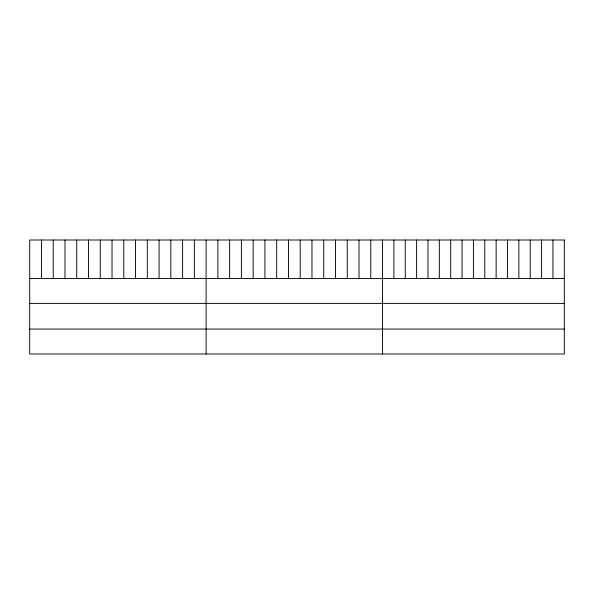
<?xml version="1.0" encoding="UTF-8"?>
<svg xmlns="http://www.w3.org/2000/svg" width="594" height="594" viewBox="0 0 594 594"><rect width="100%" height="100%" fill="white"/><g stroke="black" fill="none" stroke-linecap="round" stroke-linejoin="round"><path stroke-width="0.89" d="M29.7 278.475L564.3 278.475M29.7 303.393L564.3 303.393M29.7 329.069L564.3 329.069M552.94 240.006L552.94 278.475M541.58 240.006L541.58 278.475M530.219 240.006L530.219 278.475M518.859 240.006L518.859 278.475M507.499 240.006L507.499 278.475M496.139 240.006L496.139 278.475M484.778 240.006L484.778 278.475M473.418 240.006L473.418 278.475M462.058 240.006L462.058 278.475M450.698 240.006L450.698 278.475M439.337 240.006L439.337 278.475M427.977 240.006L427.977 278.475M416.617 240.006L416.617 278.475M405.257 240.006L405.257 278.475M393.896 240.006L393.896 278.475M382.536 240.006L382.536 353.994M370.775 240.006L370.775 278.475M359.014 240.006L359.014 278.475M347.252 240.006L347.252 278.475M335.491 240.006L335.491 278.475M323.73 240.006L323.73 278.475M311.969 240.006L311.969 278.475M300.208 240.006L300.208 278.475M288.446 240.006L288.446 278.475M276.685 240.006L276.685 278.475M264.924 240.006L264.924 278.475M253.163 240.006L253.163 278.475M241.402 240.006L241.402 278.475M229.64 240.006L229.64 278.475M217.879 240.006L217.879 278.475M206.118 240.006L206.118 353.994M194.357 240.006L194.357 278.475M182.596 240.006L182.596 278.475M170.834 240.006L170.834 278.475M159.073 240.006L159.073 278.475M147.312 240.006L147.312 278.475M135.551 240.006L135.551 278.475M123.79 240.006L123.79 278.475M112.028 240.006L112.028 278.475M100.267 240.006L100.267 278.475M88.506 240.006L88.506 278.475M76.745 240.006L76.745 278.475M64.984 240.006L64.984 278.475M53.222 240.006L53.222 278.475M41.461 240.006L41.461 278.475M564.3 240.006L29.7 240.006L29.7 353.994L564.3 353.994L564.3 240.006"/></g></svg>
